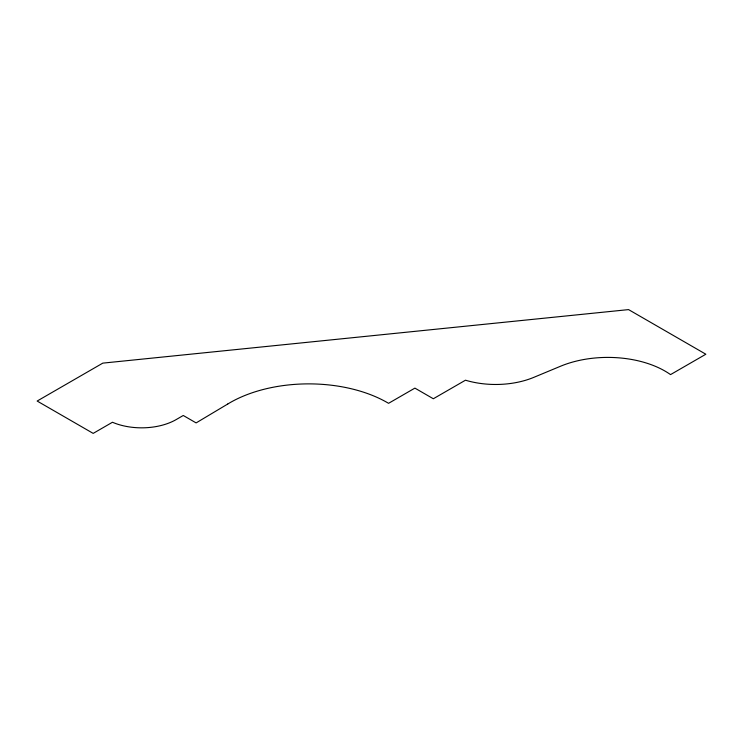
<?xml version="1.0" encoding="UTF-8"?>
<svg xmlns="http://www.w3.org/2000/svg" width="743" height="743" viewBox="0 0 743 743"><rect width="100%" height="100%" fill="white"/><g stroke="black" fill="none" stroke-linecap="round" stroke-linejoin="round"><path stroke-width="1.11" d="M227.729 404.034L196.115 422.906L183.261 415.486L175.645 419.888A48.889 28.225 0 0 1 112.462 422.256L93.181 433.392L37.15 401.044L102.803 363.132L628.569 309.608L705.85 354.225L670.539 374.611A80.829 46.66 0 0 0 560.612 366.206L533.753 377.379A65.217 37.652 0 0 1 465.471 380.202L433.327 398.759L414.9 388.115L388.57 403.319A111.45 64.344 0 0 0 227.729 404.034"/></g></svg>
